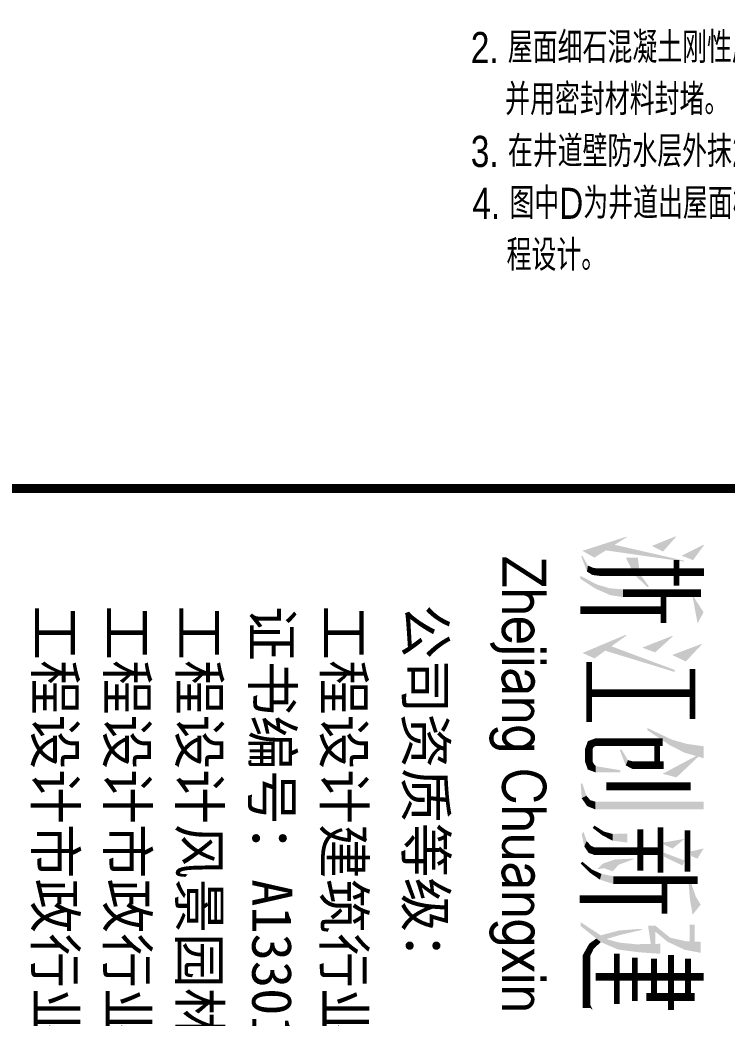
# Model space of a CAD drawing. Extents: x -40548 to 155442, y 5688 to 67136.
# Drawn here: x 135068 to 135863, y 6698 to 7820 of the extents above; entities that cross this region are included whole.
import ezdxf
from ezdxf.enums import TextEntityAlignment as Align

# ---------------------------------------------------------------- set-up
doc = ezdxf.new("R2010")
doc.units = 0
doc.header["$LTSCALE"] = 1000
doc.layers.get('DEFPOINTS').update_dxf_attribs({"color": 200})
for name, color, linetype in [('0-cxFrame', 155, 'Continuous'), ('A-AXIS-SYMB', 3, 'Continuous'), ('CR-PUB-TEXT', 7, 'Continuous')]:
    doc.layers.add(name, color=color, linetype=linetype)
doc.layers.add('0-cxText', color=131, linetype='Continuous', lineweight=25)
doc.styles.add('cx_biaoti', font='')
doc.styles.add('cx_tuming', font='simhei.ttf')
doc.styles.add('cx_tuqian1', font='')
doc.styles.add('HZ', font='xcsg.shx', dxfattribs={"width": 0.8, "bigfont": 'hztxt.shx'})
doc.styles.add('黑体', font='', dxfattribs={"width": 0.9})
doc.styles.get('cx_biaoti').set_extended_font_data('SimSun')
doc.styles.get('cx_tuqian1').set_extended_font_data('SimSun')
doc.styles.get('黑体').set_extended_font_data('冬青黑体简体中文 W3')

# ---------------------------------------------------------------- blocks, each defined once
blk = doc.blocks.new('34543432')
at = {"layer": 'CR-PUB-TEXT', "style": 'HZ', "width": 0.8}
for s, p in [('2. 屋面细石混凝土刚性层与烟道壁间留30宽伸缩缝', (40599267535.435799, 3385064901.401292)), (' 并用密封材料封堵。', (40599267563.671913, 3385064843.067958)), ('3. 在井道壁防水层外抹20厚M20聚合物水泥砂浆。', (40599267535.435799, 3385064784.734625)), ('4. 图中D为井道出屋面楼板留洞尺寸，详见单项工', (40599267537.199577, 3385064726.401292)), (' 程设计。', (40599267565.215233, 3385064668.067958))]:
    blk.add_text(s, height=35, dxfattribs=at).set_placement(p)
blk = doc.blocks.new('zjcx_TT(Dragon)')
at = {"color": 7}
for points, const_width in [([(-6530.3, -3023), (-6530.3, -3603.8)], 43.3), ([(-6412.2, -3039.7), (-6412.2, -3479.4)], 43.3), ([(-4256.2, -3025.6), (-4256.2, -3631.7)], 43.3), ([(-5986.3, -3087.6), (-5704.6, -3087.6)], 32.5), ([(-5850.9, -3087.6), (-5850.9, -3668.4)], 43.3), ([(-5327, -3099.1), (-5327, -3572.7)], 43.3), ([(-4800.2, -3059.5), (-4800.2, -3533.1)], 43.3), ([(-4143.5, -3076.2), (-4143.5, -3346.9)], 43.3), ([(-5079.2, -3115.8), (-4848.2, -3115.8)], 32.5), ([(-4357.9, -3113.2), (-4143.5, -3113.2)], 32.5), ([(-6599.7, -3177.9), (-6454.2, -3177.9)], 32.5), ([(-4380.3, -3208.7), (-4070.5, -3208.7)], 32.5), ([(-6412.2, -3250.9), (-6245.5, -3250.9)], 32.5), ([(-6316.2, -3250.9), (-6316.2, -3719.3)], 43.3), ([(-5576, -3256.6), (-5576, -3631.7)], 43.3), ([(-5445.4, -3250.9), (-5445.4, -3423.4)], 43.3), ([(-5095.9, -3267.9), (-4842.4, -3267.9)], 32.5), ([(-4963.6, -3263.5), (-4963.6, -3641.4)], 43.3), ([(-4800.2, -3245.4), (-4611.4, -3245.4)], 32.5), ([(-4693, -3245.4), (-4693, -3721.9)], 43.3), ([(-5576, -3287), (-5445.4, -3287)], 32.5), ([(-4357.9, -3304.6), (-4143.5, -3304.6)], 32.5), ([(-5085, -3381), (-4853.9, -3381)], 32.5), ([(-4363.6, -3412.1), (-4121.1, -3412.1)], 32.5), ([(-4386, -3513.3), (-4104.4, -3513.3)], 32.5), ([(-6025.9, -3668.4), (-5688, -3668.4)], 32.5), ([(-5537.3, -3670.4), (-5465.2, -3670.4)], 43.3), ([(-4378.7, -3683.6), (-4081.4, -3683.6)], 43.3)]:
    blk.add_lwpolyline(points, dxfattribs=dict(at, const_width=const_width))
at = {"const_width": 25}
for points in [[(-6601.5, -3922.8), (-6453.5, -3922.8)], [(-6600.9, -4138.3), (-6466.1, -3929.6)], [(-6412.1, -4159.9), (-6412.1, -3907.9)], [(-6091.5, -3944), (-6091.5, -3907.9)], [(-6026.9, -3944), (-6026.9, -3907.9)], [(-5193.1, -4159.9), (-5193.1, -3907.9)], [(-4246.5, -3944), (-4246.5, -3907.9)], [(-6091.5, -4159.9), (-6091.5, -3977.3)], [(-6026.9, -4159.9), (-6026.9, -3977.3)], [(-5803.7, -4159.9), (-5803.7, -3977.3)], [(-5544.5, -4159.9), (-5544.5, -3977.3)], [(-5034.8, -4105), (-5034.8, -3977.3)], [(-4937.2, -3977.3), (-4937.2, -4159.9)], [(-4711.6, -4159.9), (-4711.6, -3977.3)], [(-4453.7, -4159.9), (-4453.7, -3977.3)], [(-4400.9, -4153.5), (-4302.8, -3983.9)], [(-4298.8, -4153.5), (-4396.9, -3983.9)], [(-4246.5, -4159.9), (-4246.5, -3977.3)], [(-4182.4, -4159.9), (-4182.4, -3977.3)], [(-6315.5, -4159.9), (-6315.5, -4037.9)], [(-5867.9, -4159.9), (-5867.9, -4012.9)], [(-5706.1, -4032.2), (-5706.1, -4159.9)], [(-5096.5, -4159.9), (-5096.5, -4037.9)], [(-4777.1, -4159.9), (-4777.1, -4012.9)], [(-4614.1, -4032.2), (-4614.1, -4159.9)], [(-4084.9, -4032.2), (-4084.9, -4159.9)], [(-6272.6, -4063.8), (-6135.1, -4063.8)], [(-6613.5, -4145.1), (-6450.1, -4145.1)]]:
    blk.add_lwpolyline(points, dxfattribs=at)
for points in [[(-5382.2, -3947.7, -0.673783), (-5253.1, -3980.6, -0.222028)], [(-6412.1, -4037.9, -1.001561), (-6315.5, -4037.9, 3.441563)], [(-6202.6, -3985.6, 0.395945), (-6260.1, -4052)], [(-6205.1, -3985.6, -0.395945), (-6147.6, -4052)], [(-5967.5, -4031.5, -0.787489), (-5867, -4017.6)], [(-5632.6, -4002.6, -0.476832), (-5572.1, -3997.1, -0.222028)], [(-5380.1, -3944.8, 0.263693), (-5385.7, -4113.9, 0.615609)], [(-5193.1, -4037.9, -1.001561), (-5096.5, -4037.9, 3.441563)], [(-4876.7, -4031.5, -0.787489), (-4776.2, -4017.6)], [(-4541.8, -4002.6, -0.476832), (-4481.3, -3997.1, -0.222028)], [(-5631.7, -4001.3, 0.318714), (-5628.8, -4135.3, 0.615609)], [(-4540.9, -4001.3, 0.318714), (-4538.1, -4135.3, 0.615609)], [(-6259.7, -4074.4, 0.295539), (-6222, -4147.4, 0.295539)], [(-6224.2, -4146.2, 0.506701), (-6149, -4103.1)], [(-5939.3, -4071.4, 0.886876), (-5931.4, -4152, 0.615609)], [(-5939.3, -4071.4, 0.030544), (-5870.1, -4050.9)], [(-5390.8, -4103.4, 0.810483), (-5250.2, -4080.4, 0.222028)], [(-4848.5, -4071.4, 0.886876), (-4840.6, -4152, 0.615609)], [(-4848.5, -4071.4, 0.030544), (-4779.3, -4050.9)], [(-6133.3, -4215.5, 0.333054), (-6091.5, -4159.9, 3.441563)], [(-5646.9, -4182.1, 0.945498), (-5545, -4156.9, 0.222028)], [(-5629.5, -4134.4, 0.40791), (-5575.2, -4138.1, 0.222028)], [(-4556.1, -4182.1, 0.945498), (-4454.2, -4156.9, 0.222028)], [(-4538.7, -4134.4, 0.40791), (-4484.4, -4138.1, 0.222028)]]:
    blk.add_lwpolyline(points, format="xyb", dxfattribs=at)
for points in [[(-5798.6, -4047.1, 15, 19.9, -0.277023), (-5756.3, -3985.7, 15, 19.9, -0.413565)], [(-5759.6, -3986.9, 20, 25, -0.474766), (-5706.1, -4034, 25, 25, 0)], [(-4706.6, -4047.1, 15, 19.9, -0.277023), (-4664.2, -3985.7, 15, 19.9, -0.413565)], [(-4667.6, -3986.9, 20, 25, -0.474766), (-4614.1, -4034, 25, 25, 0)], [(-4393.2, -3990.1, 28.8, 0, 0), (-4414.9, -3977.6, 25, 25, 0)], [(-4306.3, -3990.1, 28.8, 0, 0), (-4284.6, -3977.6, 25, 25, 0)], [(-4177.4, -4047.1, 15, 19.9, -0.277023), (-4135, -3985.7, 15, 19.9, -0.413565)], [(-4138.4, -3986.9, 20, 25, -0.474766), (-4084.9, -4034, 25, 25, 0)], [(-5572.1, -3997.1, 25, 20, -0.150596), (-5545.7, -4047.8, 25, 25, 0)], [(-4481.3, -3997.1, 25, 20, -0.150596), (-4454.9, -4047.8, 25, 25, 0)], [(-5932.4, -4152, 25, 15, 0.445668), (-5871.8, -4081.7, 25, 25, 0)], [(-5575.2, -4138.1, 25, 20, 0.200508), (-5545.6, -4077.4, 25, 25, 0)], [(-4981.3, -4150.3, 20, 25, -0.474766), (-5034.8, -4103.2, 25, 25, 0)], [(-4942.3, -4090, 15, 19.9, -0.277023), (-4984.6, -4151.5, 15, 19.9, -0.413565)], [(-4841.6, -4152, 25, 15, 0.445668), (-4781, -4081.7, 25, 25, 0)], [(-4484.4, -4138.1, 25, 20, 0.200508), (-4454.8, -4077.4, 25, 25, 0)], [(-4397.3, -4147.3, 28.8, 0, 0), (-4419, -4159.9, 25, 25, 0)], [(-4302.4, -4147.3, 28.8, 0, 0), (-4280.7, -4159.9, 25, 25, 0)]]:
    blk.add_lwpolyline(points, format="xyseb")
at = {"color": 7}
for points in [[(-6682.6, -3023), (-6685.2, -3025.6), (-6598.1, -3085), (-6623.2, -3149.7)], [(-6305, -3025.6), (-6397.5, -3085.6), (-6242.9, -3059.5), (-6397.4, -3088.3)], [(-5552.3, -3025.6), (-5565.4, -3118.4), (-5485.1, -3025.6), (-5516.7, -3134.6)], [(-5197.7, -3025.6), (-5241, -3025.6), (-5197.7, -3634.8), (-5241, -3634.8)], [(-4920.3, -3060.1), (-4978.1, -3025.6), (-4935.3, -3094.4), (-4960.8, -3099.1)], [(-6028.6, -3125.7), (-6124.5, -3035.5), (-6065.3, -3201.9), (-6127.7, -3035.5)], [(-5377.6, -3177.9), (-5493.6, -3055.1), (-5397.4, -3256.6), (-5497.4, -3068.1)], [(-4707.9, -3069.4), (-4782.7, -3095.4), (-4689.9, -3102), (-4786.9, -3110.1)], [(-4605.6, -3087.6), (-4662, -3042.3), (-4689.9, -3102), (-4707.9, -3069.4)], [(-4453.3, -3076.2), (-4549.3, -3076.2), (-4455.4, -3104.3), (-4549.3, -3104.3)], [(-4391.8, -3042.3), (-4453.3, -3042.3), (-4408.2, -3130.6), (-4456.1, -3122)], [(-6589.8, -3135.6), (-6595, -3135.6), (-6652.9, -3575.4), (-6684.3, -3525.5)], [(-5516.7, -3134.6), (-5565.4, -3118.4), (-5559.4, -3217.5), (-5588.6, -3202.4)], [(-4977.5, -3200.3), (-5031.8, -3132.5), (-5000.5, -3250.9), (-5011.6, -3250.9)], [(-4882.1, -3144), (-4910.3, -3132.5), (-4932.7, -3250.9), (-4955.1, -3250.9)], [(-4408.2, -3130.6), (-4456.1, -3122), (-4454.2, -3228.9), (-4476.6, -3213.4)], [(-6729.1, -3180.5), (-6731.7, -3183.1), (-6646.1, -3254), (-6678.2, -3316.1)], [(-5969.6, -3187.8), (-5981.1, -3187.8), (-6089, -3578.6), (-6113.9, -3543.9)], [(-6079.7, -3297.8), (-6169.9, -3198.7), (-6106.3, -3370.9), (-6172.5, -3201.9)], [(-5559.4, -3217.5), (-5588.6, -3202.4), (-5642.2, -3341.1), (-5654.8, -3341.1)], [(-4454.2, -3228.9), (-4476.6, -3213.4), (-4509.7, -3296.3), (-4543.6, -3296.3)], [(-4441.9, -3296.9), (-4543.6, -3296.3), (-4441.4, -3322.5), (-4543.6, -3337.8)], [(-4386, -3268.1), (-4442.4, -3268.1), (-4394.6, -3388.8), (-4439.8, -3406.8)], [(-6450, -3332.8), (-6517.1, -3381.6), (-6446.9, -3342.2), (-6517.8, -3415.8)], [(-6545.8, -3387.5), (-6612.2, -3394.9), (-6542.6, -3428.2), (-6612.2, -3462.7)], [(-4886.8, -3501.8), (-4918.6, -3417.3), (-4916, -3523.2), (-4921.2, -3417.3)], [(-4492.5, -3492.9), (-4520.6, -3372.7), (-4517.5, -3499.2), (-4526.4, -3376.3)], [(-4394.6, -3388.8), (-4439.8, -3406.8), (-4410, -3506), (-4448.8, -3498.2)], [(-6727.5, -3456.9), (-6730.4, -3458), (-6612.2, -3640), (-6650.4, -3706.6)], [(-6045.8, -3639), (-6174.1, -3459.9), (-6076.5, -3706.3), (-6178.3, -3464)], [(-5444.8, -3463.4), (-5474.6, -3450.9), (-5529.9, -3496.6), (-5535.6, -3488.2)], [(-5423.8, -3423.4), (-5467.1, -3423.4), (-5444.8, -3463.4), (-5474.6, -3450.9)], [(-5011.4, -3454.3), (-5062, -3454.3), (-5021.8, -3537.4), (-5059.5, -3536.4)], [(-6390.5, -3479.4), (-6433.8, -3479.4), (-6401.4, -3550.5), (-6440.2, -3555.1)], [(-5417.6, -3493.4), (-5404.9, -3493.4), (-5440.4, -3631.7), (-5404.9, -3631.7)], [(-4849.6, -3538), (-4886.8, -3501.8), (-4893.6, -3590), (-4916, -3523.2)], [(-4469.1, -3572.3), (-4492.5, -3492.9), (-4489.9, -3604.1), (-4517.5, -3499.2)], [(-4410, -3506), (-4448.8, -3498.2), (-4452.1, -3604), (-4469.1, -3572.3)], [(-6401.4, -3550.5), (-6440.2, -3555.1), (-6439.2, -3636.1), (-6462, -3627.5)], [(-5052.1, -3595.4), (-5073.2, -3586.8), (-5093.3, -3648.9), (-5106.8, -3639.4)], [(-5021.8, -3537.4), (-5059.5, -3536.4), (-5052.1, -3595.4), (-5073.2, -3586.8)], [(-4867, -3584.3), (-4849.6, -3538), (-4861.2, -3624.3), (-4893.6, -3590)], [(-4778.5, -3533.1), (-4821.9, -3533.1), (-4803.1, -3608.6), (-4835.1, -3599.8)], [(-4452.1, -3604), (-4469.1, -3572.3), (-4541.7, -3716.2), (-4563.4, -3716.2)], [(-6514.8, -3650.7), (-6553.2, -3642.3), (-6534, -3681.4), (-6567.3, -3675.7)], [(-6508.7, -3603.8), (-6552, -3603.8), (-6514.8, -3650.7), (-6553.2, -3642.3)], [(-6439.2, -3636.1), (-6462, -3627.5), (-6493.8, -3719.3), (-6510.5, -3719.3)], [(-5554.3, -3631.7), (-5597.6, -3631.7), (-5548.9, -3642.8), (-5580.8, -3676.6)], [(-5548.9, -3642.8), (-5580.8, -3676.6), (-5537.3, -3648.7), (-5537.3, -3692)], [(-5453.7, -3642.8), (-5421.7, -3676.6), (-5465.2, -3648.7), (-5465.2, -3692)], [(-5440.4, -3631.7), (-5404.9, -3631.7), (-5453.7, -3642.8), (-5421.7, -3676.6)], [(-5197.7, -3634.8), (-5241, -3634.8), (-5216.2, -3680.9), (-5249.6, -3663.4)], [(-4942, -3641.4), (-4985.3, -3641.4), (-4953.5, -3672.4), (-4993.3, -3659.7)], [(-4803.1, -3608.6), (-4835.1, -3599.8), (-4842, -3665.2), (-4859.4, -3653.1)], [(-4413.9, -3643.8), (-4452.1, -3604), (-4442.4, -3669), (-4471.9, -3628.9)], [(-4377.2, -3661.9), (-4413.9, -3643.8), (-4378.1, -3705.2), (-4442.4, -3669)], [(-6534, -3681.4), (-6567.3, -3675.7), (-6618.8, -3713.2), (-6623.2, -3707.8)], [(-5260.5, -3710.9), (-5274.6, -3684.4), (-5341.1, -3716.2), (-5344.2, -3707.8)], [(-5216.2, -3680.9), (-5249.6, -3663.4), (-5260.5, -3710.9), (-5274.6, -3684.4)], [(-4989.6, -3696.3), (-5019.9, -3682.9), (-5058.6, -3710.8), (-5071.1, -3700.2)], [(-4953.5, -3672.4), (-4993.3, -3659.7), (-4989.6, -3696.3), (-5019.9, -3682.9)], [(-4842, -3665.2), (-4859.4, -3653.1), (-4893, -3716.2), (-4904.1, -3708)], [(-4081.4, -3661.9), (-4070.5, -3648.9), (-4081.4, -3705.2), (-4097, -3661.9)]]:
    blk.add_solid(points, dxfattribs=at)
at = {"layer": '0-cxFrame', "const_width": 30}
blk.add_lwpolyline([(-7000, -10200.2), (0, -10200.2), (0, 0), (-7000, 0)], close=True, dxfattribs=at)
at = {"color": 7, "style": 'cx_biaoti'}
for s, p in [('公司资质等级：', (-6350, -4700)), ('工程设计建筑行业（建筑工程）   甲级', (-6343.7, -5159.7)), ('证书编号：A133012653', (-6339.9, -5563.5)), ('工程设计风景园林工程专项       乙级', (-6343.7, -5972.3)), ('工程设计市政行业道路工程专业   乙级', (-6343.7, -6378.5)), ('工程设计市政行业桥梁工程专业   乙级', (-6343.7, -6783.5))]:
    blk.add_text(s, height=225, dxfattribs=at).set_placement(p)
blk = doc.blocks.new('zjcx_T1(Dragon)')
at = {"layer": '0-cxFrame', "const_width": 50}
blk.add_lwpolyline([(-7000, 0), (0, 0), (0, 57400), (-7000, 57400)], close=True, dxfattribs=at)
at = {"layer": '0-cxFrame'}
blk.add_blockref('zjcx_TT(Dragon)', (0, 57400), dxfattribs=at)
blk = doc.blocks.new('TK22.A1 L(Dragon)')
at = {"layer": '0-cxFrame', "const_width": 0.5}
for points in [[(-80, 10), (-821, 10), (-821, 584), (-80, 584)], [(-10, 10), (-80, 10), (-80, 584), (-10, 584)]]:
    blk.add_lwpolyline(points, close=True, dxfattribs=at)
at = {"layer": '0-cxFrame', "xscale": 0.01, "yscale": 0.01, "zscale": 0.01}
blk.add_blockref('zjcx_T1(Dragon)', (-10, 10), dxfattribs=at)
at = {"style": '黑体', "flags": 4}
blk.add_attdef('图幅', text='', height=3.3, dxfattribs=at).set_placement((-40, 3), align=Align.RIGHT)
at = {"layer": '0-cxText', "flags": 4}
for tag, height, style, p in [('建设单位', 3.5, 'cx_tuming', (-45, 240)), ('项目名称', 3.5, 'cx_tuming', (-45, 210)), ('子项名称', 3.5, 'cx_tuming', (-45, 180)), ('工程编号', 3.3, 'cx_tuqian1', (-35, 165)), ('图名1', 3.5, 'cx_tuming', (-45, 87)), ('图名2', 3.5, 'cx_tuming', (-45, 79)), ('图名3', 3.5, 'cx_tuming', (-45, 71)), ('出图日期', 3.3, 'cx_tuqian1', (-39, 60)), ('专业', 3.3, 'cx_tuqian1', (-55, 52)), ('版次', 3.3, 'cx_tuqian1', (-20, 44)), ('图号', 3.3, 'cx_tuqian1', (-55, 44))]:
    blk.add_attdef(tag, text='', height=height, dxfattribs=dict(at, style=style)).set_placement(p, align=Align.MIDDLE)
at = {"layer": 'DEFPOINTS', "color": 6, "flags": 4}
for tag, height, style, p in [('tufu', 3.3, '黑体', (-12, 12)), ('dwfname', 4, 'cx_tuqian1', (-80, 3))]:
    blk.add_attdef(tag, text='', height=height, dxfattribs=dict(at, style=style)).set_placement(p, align=Align.RIGHT)

msp = doc.modelspace()

# ---------------------------------------------------------------- block references
at = {"layer": '0-cxFrame', "xscale": 20, "yscale": 20, "zscale": 20, "rotation": 270}
msp.add_blockref('TK22.A1 L(Dragon)', (124761.8, 5693.3), dxfattribs=at)
at = {"layer": 'A-AXIS-SYMB'}
msp.add_blockref('34543432', (-40599131960.5, -3385057130), dxfattribs=at)

doc.saveas('drawing.dxf')
